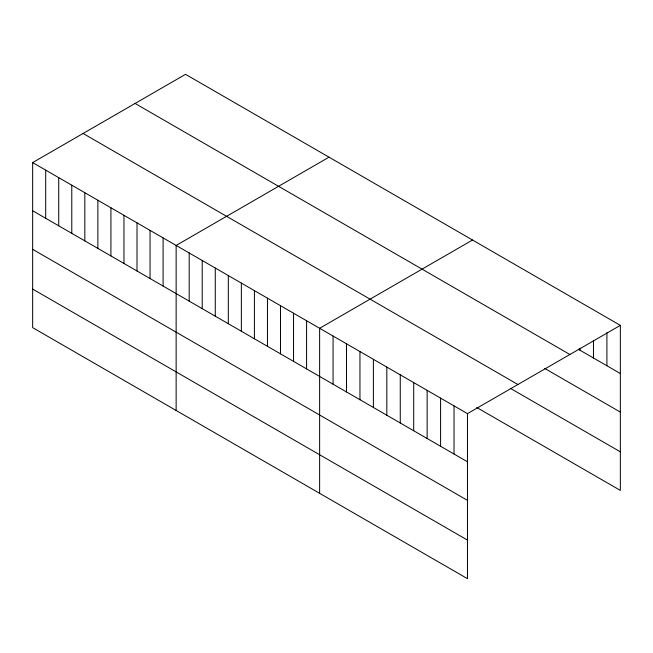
<?xml version="1.0" encoding="UTF-8"?>
<svg xmlns="http://www.w3.org/2000/svg" width="653" height="653" viewBox="0 0 653 653"><rect width="100%" height="100%" fill="white"/><g stroke="black" fill="none" stroke-linecap="round" stroke-linejoin="round"><path stroke-width="0.98" d="M32.65 162.597L467.466 413.635L467.466 578.672L32.65 327.635L32.65 162.597L185.534 74.328L620.35 325.365L620.35 490.403L476.714 407.472M329.022 157.177L176.139 245.438L176.139 410.476M472.511 240.018L319.627 328.288L319.627 493.317M467.466 413.635L620.35 325.365M578.354 349.273L620.35 373.516M135.081 103.46L569.898 354.497M544.749 368.447L620.35 412.092M83.102 133.473L517.919 384.511M510.311 388.298L620.35 451.827M32.65 210.748L467.466 461.785M32.65 249.324L467.466 500.361M32.65 289.059L467.466 540.096M606.906 332.655L606.906 365.762M593.471 340.948L593.471 357.999M580.027 348.237L580.027 350.245M454.023 405.88L454.023 454.031M440.587 398.118L440.587 446.268M427.144 390.355L427.144 438.506M413.708 382.601L413.708 430.751M400.265 374.838L400.265 422.989M386.829 367.084L386.829 415.235M373.385 359.321L373.385 407.472M359.95 351.559L359.95 399.709M346.506 343.805L346.506 391.955M333.063 336.042L333.063 384.193M306.584 320.754L306.584 368.904M293.54 313.22L293.54 361.37M280.496 305.694L280.496 353.844M267.452 298.16L267.452 346.31M254.409 290.626L254.409 338.776M241.357 283.1L241.357 331.251M228.313 275.566L228.313 323.717M215.27 268.032L215.27 316.183M202.226 260.506L202.226 308.657M189.182 252.972L189.182 301.123M163.095 237.912L163.095 286.063M150.051 230.378L150.051 278.529M137.008 222.853L137.008 271.003M123.964 215.319L123.964 263.469M110.92 207.785L110.92 255.935M97.868 200.259L97.868 248.409M84.825 192.725L84.825 240.875M71.781 185.191L71.781 233.341M58.737 177.665L58.737 225.816M45.694 170.131L45.694 218.282"/></g></svg>
